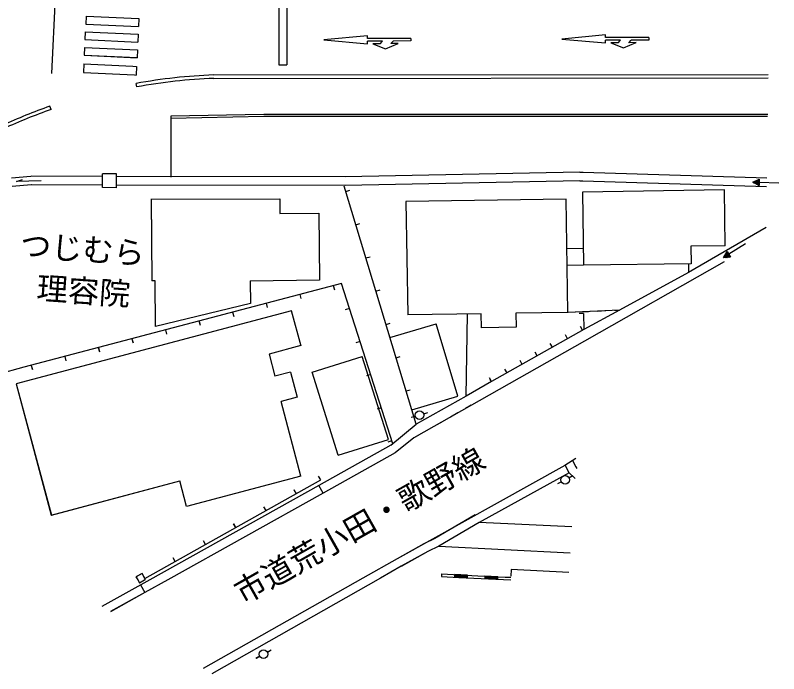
# Model space of a CAD drawing. Units: millimetres, scale not verified. Extents: x 40000 to 680000, y 20000 to 380000.
# Drawn here: x 277248 to 321236, y 246091 to 284002 of the extents above; entities that cross this region are included whole.
import ezdxf
from ezdxf.enums import TextEntityAlignment as Align

# ---------------------------------------------------------------- set-up
doc = ezdxf.new("R2010")
doc.units = ezdxf.units.MM
doc.header["$LTSCALE"] = 1000
doc.layers.add('M-BGD', color=7, linetype='Continuous', lineweight=25)
doc.layers.add('M-STR-STRC', color=7, linetype='Continuous', lineweight=25)
doc.styles.add('ＭＳ ゴシック', font='')
doc.styles.get('ＭＳ ゴシック').set_extended_font_data('MS Gothic')

msp = doc.modelspace()

# ---------------------------------------------------------------- linework, layer by layer
at = {"layer": 'M-BGD'}
for p, q in [((288683, 280570), (320632, 280599)), ((288691, 280371), (320629, 280399)), ((284246, 279880), (284210, 280077)), ((279314, 278577), (279248, 278766)), ((286213, 278187), (286210, 274677)), ((291577, 278297), (286213, 278187)), ((291578, 278177), (286213, 278067)), ((320599, 278289), (291577, 278297)), ((320597, 278169), (291578, 278177)), ((309774, 274964), (296247, 274702)), ((309774, 274964), (309960, 274967)), ((309960, 274967), (320546, 274636)), ((277032, 274648), (278149, 274734)), ((277311, 274431), (277662, 274538)), ((282273, 274726), (278155, 274734)), ((282271, 274077), (282273, 274877)), ((283073, 274876), (282273, 274877)), ((283072, 274076), (283073, 274876)), ((296247, 274702), (283073, 274725)), ((319737, 274396), (320118, 274569)), ((319966, 274500), (320116, 274494)), ((320017, 274523), (320117, 274519)), ((320068, 274546), (320118, 274544)), ((320118, 274569), (320104, 274195)), ((278170, 274235), (277070, 274151)), ((278743, 274476), (277311, 274431)), ((282272, 274227), (278174, 274234)), ((283072, 274076), (282271, 274077)), ((296252, 274202), (283072, 274225)), ((300350, 260460), (296194, 274171)), ((300350, 260460), (296194, 274171)), ((309771, 274464), (296252, 274202)), ((309771, 274464), (309945, 274467)), ((309945, 274467), (320539, 274136)), ((320104, 274195), (319737, 274396)), ((319761, 274383), (320111, 274369)), ((319762, 274408), (320112, 274394)), ((319810, 274356), (320110, 274344)), ((319813, 274431), (320113, 274419)), ((319859, 274329), (320109, 274319)), ((319864, 274454), (320114, 274444)), ((319908, 274302), (320108, 274294)), ((319915, 274477), (320115, 274469)), ((319957, 274275), (320107, 274269)), ((320006, 274248), (320106, 274244)), ((320055, 274221), (320105, 274220)), ((321236, 274340), (320111, 274382)), ((296289, 273858), (296529, 273931)), ((296289, 273858), (296529, 273931)), ((318103, 273943), (309922, 273823)), ((309922, 273823), (309984, 269607)), ((309925, 273824), (309986, 269608)), ((318147, 270735), (318103, 273943)), ((318150, 270735), (318105, 273944)), ((285076, 273425), (285109, 268706)), ((285079, 273423), (292489, 273439)), ((285079, 273423), (292489, 273439)), ((285079, 273423), (285113, 268704)), ((285079, 273423), (285113, 268704)), ((292489, 273439), (292490, 272597)), ((292489, 273439), (292490, 272597)), ((308989, 273418), (299755, 273272)), ((299755, 273272), (299859, 266747)), ((309094, 266895), (308989, 273418)), ((292490, 272597), (294735, 272602)), ((292490, 272597), (294735, 272602)), ((294735, 272602), (294783, 268751)), ((294735, 272602), (294783, 268751)), ((296869, 271944), (297108, 272016)), ((296869, 271944), (297108, 272016)), ((320505, 271789), (316042, 269200)), ((309970, 270577), (309035, 270563)), ((309972, 270577), (309037, 270563)), ((318147, 270735), (316181, 270708)), ((316181, 270708), (316194, 269699)), ((319323, 270836), (318367, 270243)), ((297450, 270030), (297689, 270103)), ((297450, 270030), (297689, 270103)), ((318048, 270045), (318268, 270402)), ((318063, 270069), (318360, 270253)), ((318076, 270047), (318373, 270232)), ((318092, 270116), (318347, 270275)), ((318121, 270164), (318334, 270296)), ((318132, 270053), (318387, 270211)), ((318151, 270212), (318321, 270317)), ((318180, 270259), (318307, 270338)), ((318187, 270058), (318400, 270190)), ((318209, 270307), (318294, 270359)), ((318239, 270354), (318281, 270381)), ((318243, 270063), (318413, 270168)), ((318268, 270402), (318466, 270083)), ((318299, 270068), (318426, 270147)), ((318354, 270073), (318439, 270126)), ((318410, 270078), (318453, 270105)), ((316194, 269699), (309984, 269607)), ((318084, 269805), (310042, 265243)), ((316035, 269696), (316042, 269200)), ((318466, 270083), (318048, 270045)), ((309984, 269607), (309050, 269594)), ((309986, 269608), (309053, 269594)), ((316042, 269200), (312053, 267031)), ((296038, 268565), (277748, 263734)), ((296038, 268565), (277748, 263734)), ((285310, 268707), (285109, 268706)), ((285314, 268705), (285113, 268704)), ((285314, 268705), (285113, 268704)), ((285318, 266092), (285310, 268707)), ((285322, 266090), (285314, 268705)), ((285322, 266090), (285314, 268705)), ((290780, 268703), (290797, 267403)), ((294783, 268751), (290784, 268701)), ((294783, 268751), (290784, 268701)), ((290784, 268701), (290800, 267400)), ((290784, 268701), (290800, 267400)), ((295572, 268441), (295636, 268200)), ((295572, 268441), (295636, 268200)), ((299003, 259335), (296038, 268565)), ((299003, 259335), (296038, 268565)), ((293638, 267931), (293701, 267689)), ((293638, 267931), (293701, 267689)), ((298029, 268116), (298269, 268189)), ((298029, 268116), (298269, 268189)), ((290797, 267403), (285318, 266092)), ((290800, 267400), (285322, 266090)), ((290800, 267400), (285322, 266090)), ((291700, 267422), (291764, 267181)), ((291704, 267420), (291768, 267178)), ((291704, 267420), (291768, 267178)), ((296502, 267121), (296264, 267044)), ((296502, 267121), (296264, 267044)), ((312053, 267031), (309094, 266895)), ((312056, 267031), (309095, 266895)), ((312053, 267031), (310008, 265913)), ((311767, 267018), (312053, 267031)), ((293169, 266986), (277307, 262789)), ((293169, 266986), (277307, 262789)), ((289766, 266912), (289830, 266669)), ((289770, 266909), (289834, 266667)), ((289770, 266909), (289834, 266667)), ((293712, 264956), (293169, 266986)), ((293712, 264956), (293169, 266986)), ((304095, 266815), (299859, 266747)), ((303228, 262075), (303295, 266802)), ((304107, 266015), (304095, 266815)), ((309094, 266895), (306094, 266847)), ((306094, 266847), (306107, 266047)), ((309095, 266895), (306096, 266847)), ((309987, 266829), (309736, 266823)), ((309983, 266936), (310269, 266949)), ((309984, 266829), (310008, 265913)), ((310768, 266972), (311268, 266995)), ((287833, 266400), (287897, 266159)), ((287836, 266398), (287900, 266157)), ((287836, 266398), (287900, 266157)), ((298610, 266202), (298849, 266274)), ((298610, 266202), (298849, 266274)), ((298835, 265459), (301493, 266234)), ((302753, 262080), (301493, 266234)), ((285899, 265890), (285964, 265648)), ((285902, 265888), (285967, 265646)), ((285902, 265888), (285967, 265646)), ((306107, 266047), (304107, 266015)), ((310008, 265913), (304689, 262908)), ((309937, 265872), (309814, 266090)), ((283966, 265379), (284029, 265137)), ((283969, 265377), (284033, 265135)), ((283969, 265377), (284033, 265135)), ((309067, 265381), (308943, 265598)), ((282032, 264868), (282096, 264626)), ((282036, 264866), (282100, 264625)), ((282036, 264866), (282100, 264625)), ((293706, 264980), (291869, 264494)), ((293706, 264980), (291869, 264494)), ((297114, 265216), (296877, 265140)), ((297114, 265216), (296877, 265140)), ((310042, 265243), (300216, 259669)), ((308196, 264888), (308073, 265106)), ((291869, 264494), (292207, 263219)), ((291869, 264494), (292207, 263219)), ((307326, 264396), (307203, 264614)), ((280098, 264358), (280162, 264115)), ((280102, 264356), (280165, 264114)), ((280102, 264356), (280165, 264114)), ((294359, 263460), (297239, 264357)), ((294359, 263460), (297239, 264357)), ((298745, 259576), (297239, 264357)), ((298745, 259576), (297239, 264357)), ((299189, 264288), (299429, 264361)), ((299189, 264288), (299429, 264361)), ((306455, 263904), (306332, 264122)), ((277744, 263736), (273701, 262656)), ((277748, 263734), (273704, 262655)), ((277748, 263734), (273704, 262655)), ((278164, 263846), (278229, 263605)), ((278168, 263844), (278232, 263603)), ((278168, 263844), (278232, 263603)), ((305584, 263413), (305462, 263630)), ((293112, 263457), (292207, 263219)), ((293112, 263457), (292207, 263219)), ((293112, 263457), (293496, 262007)), ((293112, 263457), (293496, 262007)), ((295850, 258675), (294359, 263460)), ((295850, 258675), (294359, 263460)), ((297726, 263312), (297488, 263236)), ((297726, 263312), (297488, 263236)), ((304692, 262908), (304568, 263125)), ((277304, 262791), (279325, 255216)), ((277307, 262789), (279328, 255214)), ((277307, 262789), (279328, 255214)), ((304689, 262908), (303228, 262075)), ((304692, 262908), (303229, 262075)), ((304689, 262908), (304616, 263039)), ((299770, 262373), (300009, 262446)), ((299770, 262373), (300009, 262446)), ((293496, 262007), (292564, 261761)), ((293496, 262007), (292564, 261761)), ((293708, 257471), (292564, 261761)), ((293708, 257471), (292564, 261761)), ((300101, 261276), (302753, 262080)), ((303229, 262075), (300350, 260460)), ((303229, 262075), (300350, 260460)), ((298337, 261409), (298099, 261332)), ((298337, 261409), (298099, 261332)), ((303524, 261547), (303187, 261356)), ((300300, 260909), (300061, 260836)), ((300300, 260909), (300061, 260836)), ((300779, 261054), (301018, 261126)), ((300779, 261054), (301018, 261126)), ((302752, 261109), (302317, 260862)), ((298889, 259241), (300350, 260460)), ((298889, 259241), (300350, 260460)), ((300364, 260469), (300348, 260460)), ((301882, 260616), (301545, 260424)), ((301125, 260186), (300887, 260051)), ((295850, 258675), (298745, 259576)), ((295850, 258675), (298745, 259576)), ((300216, 259669), (299132, 258803)), ((300216, 259669), (299132, 258803)), ((300452, 259804), (300214, 259669)), ((298889, 259241), (294738, 256929)), ((298889, 259241), (294738, 256929)), ((298949, 259504), (298711, 259428)), ((298949, 259504), (298711, 259428)), ((299132, 258803), (294982, 256492)), ((299132, 258803), (294982, 256492)), ((309550, 258476), (308918, 258084)), ((309350, 258359), (309552, 257997)), ((308918, 258084), (299244, 252710)), ((309171, 257652), (308930, 258091)), ((309552, 257997), (309605, 257902)), ((293704, 257473), (287117, 255715)), ((293708, 257471), (287120, 255713)), ((293708, 257471), (287120, 255713)), ((294845, 257248), (294722, 257465)), ((294848, 257245), (294726, 257463)), ((294848, 257245), (294726, 257463)), ((309171, 257652), (303984, 254805)), ((309149, 257375), (309369, 257496)), ((309171, 257652), (309507, 257339)), ((279325, 255216), (286723, 257190)), ((279328, 255214), (286727, 257188)), ((279328, 255214), (286727, 257188)), ((284717, 251571), (294845, 257248)), ((284720, 251569), (294848, 257245)), ((294738, 256929), (284994, 251496)), ((287117, 255715), (286723, 257190)), ((287120, 255713), (286727, 257188)), ((287120, 255713), (286727, 257188)), ((294979, 256494), (294735, 256931)), ((294982, 256492), (294738, 256929)), ((308711, 257135), (308492, 257015)), ((294979, 256494), (286029, 251505)), ((294982, 256492), (286036, 251505)), ((293440, 256460), (293318, 256679)), ((293443, 256458), (293321, 256677)), ((293443, 256458), (293321, 256677)), ((291695, 255483), (291573, 255700)), ((291698, 255480), (291577, 255698)), ((291698, 255480), (291577, 255698)), ((303736, 255242), (301419, 253880)), ((289951, 254505), (289829, 254723)), ((289954, 254502), (289832, 254720)), ((289954, 254502), (289832, 254720)), ((303983, 254807), (301655, 253438)), ((303984, 254805), (301656, 253436)), ((309318, 254540), (303984, 254805)), ((301419, 253880), (300782, 253574)), ((288206, 253526), (288084, 253745)), ((288209, 253524), (288087, 253743)), ((288209, 253524), (288087, 253743)), ((300782, 253574), (299243, 252712)), ((301655, 253438), (301013, 253130)), ((301656, 253436), (301015, 253128)), ((301656, 253436), (309218, 253059)), ((301013, 253130), (299488, 252276)), ((301015, 253128), (299490, 252274)), ((286461, 252549), (286340, 252767)), ((286464, 252547), (286343, 252765)), ((286464, 252547), (286343, 252765)), ((299243, 252712), (297266, 251593)), ((299246, 252710), (297274, 251593)), ((299488, 252276), (298296, 251601)), ((305828, 252091), (305809, 251708)), ((309142, 251926), (305828, 252091)), ((284550, 251869), (284201, 251673)), ((284201, 251673), (284303, 251491)), ((284553, 251867), (284204, 251671)), ((284204, 251671), (284305, 251491)), ((284746, 251519), (284550, 251869)), ((284749, 251517), (284553, 251867)), ((284720, 251569), (284598, 251788)), ((301804, 251761), (301800, 251686)), ((301800, 251686), (302805, 251637)), ((301808, 251835), (301804, 251761)), ((301808, 251835), (303906, 251733)), ((302551, 251679), (303300, 251643)), ((302552, 251709), (303301, 251673)), ((302554, 251739), (303303, 251703)), ((302555, 251769), (303058, 251745)), ((302805, 251637), (305795, 251491)), ((303058, 251745), (303304, 251733)), ((303300, 251641), (303305, 251741)), ((303906, 251733), (305465, 251658)), ((304300, 251624), (305049, 251588)), ((304302, 251654), (304401, 251649)), ((304303, 251684), (304933, 251653)), ((304401, 251649), (305051, 251618)), ((304933, 251653), (305052, 251648)), ((305465, 251658), (305803, 251641)), ((284994, 251496), (282242, 249962)), ((284303, 251491), (284396, 251324)), ((284305, 251491), (284399, 251322)), ((284396, 251324), (284700, 251494)), ((284399, 251322), (284707, 251494)), ((284463, 251204), (284707, 250768)), ((284466, 251202), (284710, 250766)), ((284700, 251494), (284746, 251519)), ((284707, 251494), (284749, 251517)), ((286029, 251505), (284707, 250768)), ((286036, 251505), (284710, 250766)), ((297266, 251593), (288078, 246390)), ((297274, 251593), (288082, 246388)), ((298296, 251601), (288567, 246091)), ((304299, 251594), (305048, 251558)), ((284707, 250768), (282729, 249664)), ((284710, 250766), (282732, 249663)), ((291770, 247339), (291987, 247463)), ((291772, 247337), (291990, 247461)), ((291335, 247093), (291117, 246970)), ((291338, 247091), (291120, 246968))]:
    msp.add_line(p, q, dxfattribs=at)
for points in [[(302554, 251751), (302549, 251649), (302805, 251637)], [(303305, 251741), (303306, 251763), (302557, 251799), (302554, 251751)], [(302805, 251637), (303298, 251613), (303300, 251641)], [(304301, 251649), (304297, 251564), (305046, 251528), (305053, 251654)], [(305053, 251654), (305054, 251678), (304305, 251714), (304301, 251649)]]:
    msp.add_lwpolyline(points, dxfattribs=at)
for centre in [(300539, 260981), (300539, 260981), (308930, 257255), (291552, 247216), (291555, 247214)]:
    msp.add_circle(centre, 250, dxfattribs=at)
for radius, start, end in [(32500, 92.3293, 100.2682), (32300, 92.3293, 100.2682), (32500, 109.3256, 114.547), (32300, 109.3256, 114.547)]:
    msp.add_arc((290004, 248097), radius, start, end, dxfattribs=at)
at = {"layer": 'M-STR-STRC'}
for p, q in [((279911, 292989), (279341, 280644)), ((292434, 287148), (292441, 281145)), ((292884, 287149), (292891, 281145)), ((281325, 283948), (281305, 283499)), ((281325, 283948), (284368, 283808)), ((284368, 283808), (284347, 283359)), ((281305, 283500), (284347, 283360)), ((281305, 283499), (284347, 283359)), ((281284, 283049), (281263, 282600)), ((281284, 283049), (284326, 282909)), ((284326, 282909), (284306, 282460)), ((311248, 282870), (308748, 282636)), ((311248, 282720), (311248, 282870)), ((281263, 282600), (284306, 282460)), ((297533, 282815), (295034, 282581)), ((295034, 282581), (297535, 282365)), ((297534, 282665), (297533, 282815)), ((300034, 282673), (297534, 282665)), ((298412, 282518), (297534, 282515)), ((297535, 282365), (297534, 282515)), ((298275, 282367), (298412, 282518)), ((298886, 282369), (299023, 282520)), ((300034, 282523), (299023, 282520)), ((300034, 282673), (300034, 282523)), ((308748, 282636), (311249, 282420)), ((313748, 282729), (311248, 282720)), ((312127, 282573), (311249, 282570)), ((311249, 282420), (311249, 282570)), ((311990, 282423), (311567, 282421)), ((311567, 282421), (312296, 282124)), ((311990, 282423), (312127, 282573)), ((312296, 282124), (313023, 282426)), ((312600, 282425), (312737, 282575)), ((313023, 282426), (312600, 282425)), ((313749, 282579), (312737, 282575)), ((313748, 282729), (313749, 282579)), ((281242, 282150), (281222, 281701)), ((281242, 282150), (284285, 282010)), ((284285, 282010), (284264, 281561)), ((298275, 282367), (297853, 282366)), ((297853, 282366), (298581, 282068)), ((298581, 282068), (299308, 282371)), ((299308, 282371), (298886, 282369)), ((281222, 281703), (284264, 281562)), ((281222, 281701), (284264, 281561)), ((281199, 281201), (281176, 280702)), ((281199, 281201), (284030, 281071)), ((292441, 281145), (292891, 281145)), ((281176, 280702), (284122, 280566)), ((284030, 281071), (284241, 281061)), ((284241, 281061), (284218, 280562)), ((284122, 280566), (284218, 280562))]:
    msp.add_line(p, q, dxfattribs=at)

# ---------------------------------------------------------------- texts
at = {"layer": 'M-BGD', "style": 'ＭＳ ゴシック'}
for s, p in [('つじむら', (281048, 269492)), ('理容院', (281112, 267074))]:
    msp.add_text(s, height=1320, rotation=355.993, dxfattribs=at).set_placement(p, align=Align.BOTTOM_CENTER)
msp.add_text('市道荒小田・歌野線', height=1320, rotation=29.482, dxfattribs=at).set_placement((290547, 249717), align=Align.BOTTOM_LEFT)

doc.saveas('drawing.dxf')
